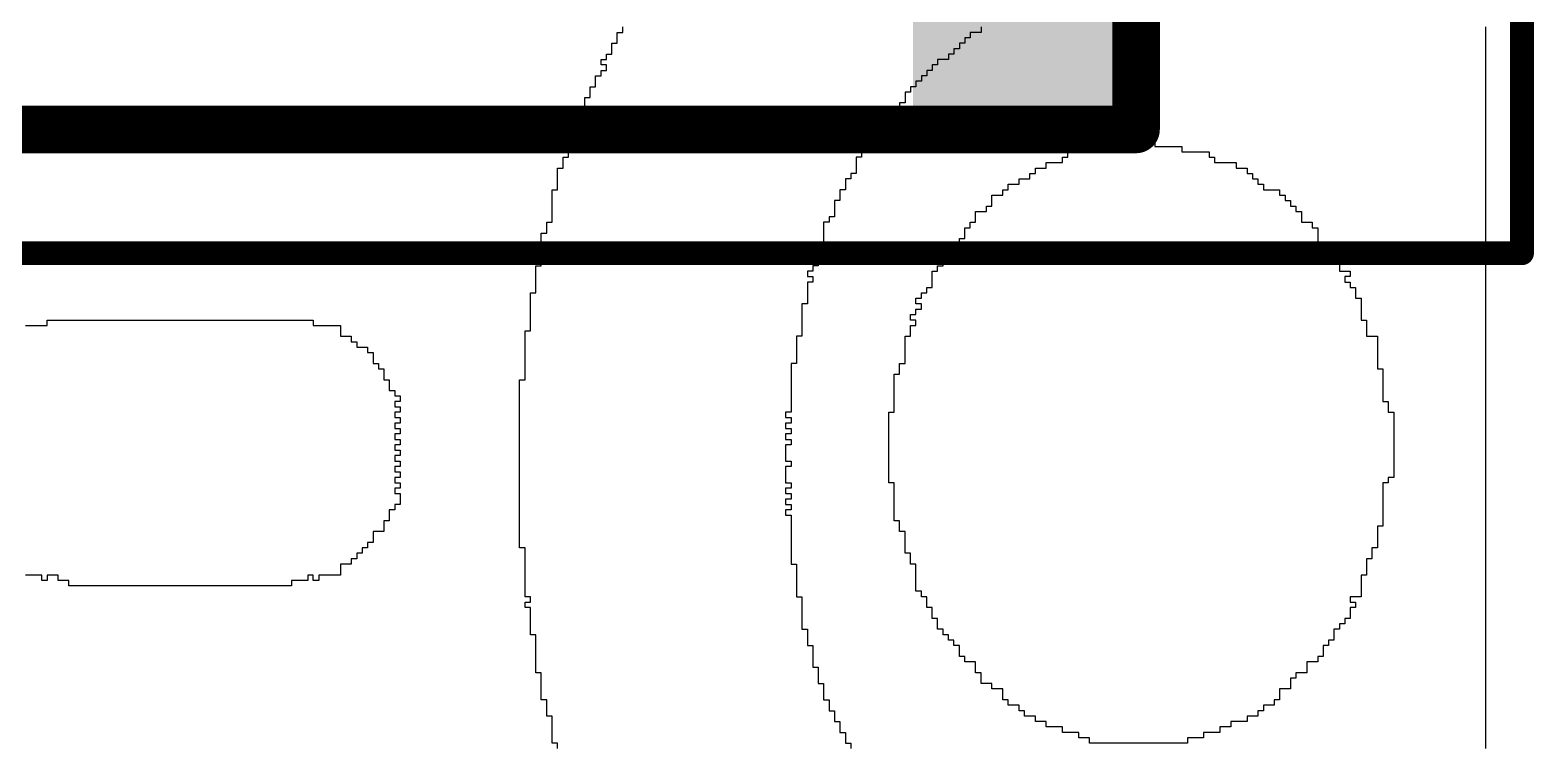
# Model space of a CAD drawing. Header units: millimetres. Extents: x 0 to 168, y 0 to 109.
# Drawn here: x 119.568 to 122.724, y 70.635 to 72.139 of the extents above; entities that cross this region are included whole.
import ezdxf

# ---------------------------------------------------------------- set-up
doc = ezdxf.new("R2010")
doc.units = ezdxf.units.MM
for name, color, linetype in [('BottomOverlay', 54, 'Continuous'), ('Mechanical13', 56, 'Continuous'), ('Mechanical15', 56, 'Continuous')]:
    doc.layers.add(name, color=color, linetype=linetype)

# ---------------------------------------------------------------- blocks, each defined once
blk = doc.blocks.new('WS2812B_M____96')
at = {"layer": 'Mechanical13'}
blk.add_hatch(color=56, dxfattribs=at).paths.add_polyline_path([(-1.74, -1.74), (-1.2719, -1.74), (-1.2719, 1.74), (-1.74, 1.74)])
at = {"layer": 'Mechanical13', "const_width": 0.1}
for points in [[(-1.74, 1.74), (-1.74, -1.74)], [(1.74, 1.74), (-1.74, 1.74)]]:
    blk.add_lwpolyline(points, dxfattribs=at)
at = {"layer": 'Mechanical13', "const_width": 0.05}
blk.add_lwpolyline([(-1.765, 1.74, 1), (-1.715, 1.74, 1)], format="xyb", close=True, dxfattribs=at)
blk.add_lwpolyline([(-1.765, 1.74, 1), (-1.715, 1.74, 1)], format="xyb", close=True, dxfattribs=at)
at = {"layer": 'Mechanical15', "const_width": 0.05}
for points in [[(-2.55, 2), (-2.55, -2)], [(2.55, 2), (-2.55, 2)]]:
    blk.add_lwpolyline(points, dxfattribs=at)
at = {"layer": 'Mechanical15', "const_width": 0.025}
blk.add_lwpolyline([(-2.5625, 2, 1), (-2.5375, 2, 1)], format="xyb", close=True, dxfattribs=at)
blk.add_lwpolyline([(-2.5625, 2, 1), (-2.5375, 2, 1)], format="xyb", close=True, dxfattribs=at)

msp = doc.modelspace()

# ---------------------------------------------------------------- linework, layer by layer
at = {"layer": 'BottomOverlay'}
for p, q in [((120.8004, 72.1223), (120.8004, 72.1337)), ((120.8004, 72.1337), (120.8118, 72.1337)), ((120.8004, 72.1109), (120.8004, 72.1223)), ((120.8118, 72.1337), (120.8118, 72.1451)), ((121.541, 72.1223), (121.5296, 72.1223)), ((121.5296, 72.1223), (121.5296, 72.1109)), ((121.5638, 72.1337), (121.541, 72.1337)), ((121.541, 72.1337), (121.541, 72.1223)), ((121.5638, 72.1451), (121.5638, 72.1337)), ((122.6234, 72.1337), (122.6234, 72.1451)), ((122.6234, 72.1223), (122.6234, 72.1337)), ((122.6234, 72.1109), (122.6234, 72.1223)), ((120.7777, 72.0767), (120.7777, 72.0881)), ((120.7777, 72.0881), (120.789, 72.0881)), ((120.789, 72.0995), (120.789, 72.1109)), ((120.789, 72.1109), (120.8004, 72.1109)), ((120.789, 72.0881), (120.789, 72.0995)), ((121.5068, 72.0881), (121.4954, 72.0881)), ((121.4954, 72.0881), (121.4954, 72.0767)), ((121.5182, 72.0995), (121.5068, 72.0995)), ((121.5068, 72.0995), (121.5068, 72.0881)), ((121.5296, 72.1109), (121.5182, 72.1109)), ((121.5182, 72.1109), (121.5182, 72.0995)), ((122.6234, 72.0995), (122.6234, 72.1109)), ((122.6234, 72.0881), (122.6234, 72.0995)), ((122.6234, 72.0767), (122.6234, 72.0881)), ((120.7663, 72.0653), (120.7663, 72.0767)), ((120.7663, 72.0767), (120.7777, 72.0767)), ((120.7777, 72.0653), (120.7663, 72.0653)), ((120.7663, 72.0425), (120.7663, 72.0539)), ((120.7663, 72.0539), (120.7777, 72.0539)), ((120.7777, 72.0539), (120.7777, 72.0653)), ((121.4613, 72.0539), (121.4499, 72.0539)), ((121.4499, 72.0539), (121.4499, 72.0425)), ((121.4726, 72.0653), (121.4613, 72.0653)), ((121.4613, 72.0653), (121.4613, 72.0539)), ((121.4954, 72.0767), (121.4726, 72.0767)), ((121.4726, 72.0767), (121.4726, 72.0653)), ((122.6234, 72.0653), (122.6234, 72.0767)), ((122.6234, 72.0539), (122.6234, 72.0653)), ((122.6234, 72.0425), (122.6234, 72.0539)), ((120.7549, 72.0311), (120.7549, 72.0425)), ((120.7549, 72.0425), (120.7663, 72.0425)), ((120.7549, 72.0197), (120.7549, 72.0311)), ((121.4385, 72.0311), (121.4271, 72.0311)), ((121.4271, 72.0311), (121.4271, 72.0197)), ((121.4499, 72.0425), (121.4385, 72.0425)), ((121.4385, 72.0425), (121.4385, 72.0311)), ((122.6234, 72.0311), (122.6234, 72.0425)), ((122.6234, 72.0197), (122.6234, 72.0311)), ((120.7321, 71.9856), (120.7321, 71.997)), ((120.7321, 71.997), (120.7435, 71.997)), ((120.7435, 72.0083), (120.7435, 72.0197)), ((120.7435, 72.0197), (120.7549, 72.0197)), ((120.7435, 71.997), (120.7435, 72.0083)), ((121.4157, 72.0083), (121.4043, 72.0083)), ((121.4043, 72.0083), (121.4043, 71.997)), ((121.4043, 71.997), (121.4043, 71.9856)), ((121.4271, 72.0197), (121.4157, 72.0197)), ((121.4157, 72.0197), (121.4157, 72.0083)), ((122.6234, 72.0083), (122.6234, 72.0197)), ((122.6234, 71.997), (122.6234, 72.0083)), ((122.6234, 71.9856), (122.6234, 71.997)), ((120.7207, 71.9514), (120.7207, 71.9628)), ((120.7207, 71.9628), (120.7321, 71.9628)), ((120.7321, 71.9742), (120.7321, 71.9856)), ((120.7321, 71.9628), (120.7321, 71.9742)), ((121.3815, 71.9628), (121.3701, 71.9628)), ((121.3701, 71.9628), (121.3701, 71.9514)), ((121.3929, 71.9742), (121.3815, 71.9742)), ((121.3815, 71.9742), (121.3815, 71.9628)), ((121.4043, 71.9856), (121.3929, 71.9856)), ((121.3929, 71.9856), (121.3929, 71.9742)), ((122.6234, 71.9742), (122.6234, 71.9856)), ((122.6234, 71.9628), (122.6234, 71.9742)), ((122.6234, 71.9514), (122.6234, 71.9628)), ((120.7093, 71.9286), (120.7093, 71.94)), ((120.7093, 71.94), (120.7207, 71.94)), ((120.7093, 71.9172), (120.7093, 71.9286)), ((120.7207, 71.94), (120.7207, 71.9514)), ((121.3587, 71.9286), (121.3473, 71.9286)), ((121.3473, 71.9286), (121.3473, 71.9172)), ((121.3701, 71.9514), (121.3587, 71.9514)), ((121.3587, 71.9514), (121.3587, 71.94)), ((121.3587, 71.94), (121.3587, 71.9286)), ((122.6234, 71.94), (122.6234, 71.9514)), ((122.6234, 71.9286), (122.6234, 71.94)), ((122.6234, 71.9172), (122.6234, 71.9286)), ((120.6979, 71.9058), (120.6979, 71.9172)), ((120.6979, 71.9172), (120.7093, 71.9172)), ((120.6979, 71.8944), (120.6979, 71.9058)), ((120.6979, 71.883), (120.6979, 71.8944)), ((121.3359, 71.8944), (121.3245, 71.8944)), ((121.3245, 71.8944), (121.3245, 71.883)), ((121.3473, 71.9172), (121.3359, 71.9172)), ((121.3359, 71.9172), (121.3359, 71.9058)), ((121.3359, 71.9058), (121.3359, 71.8944)), ((121.8144, 71.883), (121.8144, 71.8944)), ((121.8144, 71.8944), (121.86, 71.8944)), ((121.86, 71.8944), (121.86, 71.9058)), ((121.86, 71.9058), (121.9284, 71.9058)), ((121.9284, 71.9058), (121.9284, 71.8944)), ((121.9284, 71.8944), (121.9853, 71.8944)), ((121.9853, 71.8944), (121.9853, 71.883)), ((122.6234, 71.9058), (122.6234, 71.9172)), ((122.6234, 71.8944), (122.6234, 71.9058)), ((122.6234, 71.883), (122.6234, 71.8944)), ((120.6865, 71.8602), (120.6865, 71.8716)), ((120.6865, 71.8716), (120.6979, 71.8716)), ((120.6979, 71.8716), (120.6979, 71.883)), ((121.3131, 71.8716), (121.3017, 71.8716)), ((121.3017, 71.8716), (121.3017, 71.8602)), ((121.3245, 71.883), (121.3131, 71.883)), ((121.3131, 71.883), (121.3131, 71.8716)), ((121.7347, 71.8602), (121.7347, 71.8716)), ((121.7347, 71.8716), (121.7461, 71.8716)), ((121.7461, 71.8716), (121.7461, 71.883)), ((121.7461, 71.883), (121.8144, 71.883)), ((121.9853, 71.883), (122.0423, 71.883)), ((122.0423, 71.883), (122.0423, 71.8716)), ((122.0423, 71.8716), (122.0537, 71.8716)), ((122.0537, 71.8716), (122.0537, 71.8602)), ((122.6234, 71.8716), (122.6234, 71.883)), ((122.6234, 71.8602), (122.6234, 71.8716)), ((120.6751, 71.8374), (120.6751, 71.8488)), ((120.6751, 71.8488), (120.6865, 71.8488)), ((120.6751, 71.8261), (120.6751, 71.8374)), ((120.6865, 71.8488), (120.6865, 71.8602)), ((121.3017, 71.8374), (121.2904, 71.8374)), ((121.2904, 71.8374), (121.2904, 71.8261)), ((121.3017, 71.8602), (121.3017, 71.8488)), ((121.3017, 71.8488), (121.3017, 71.8374)), ((121.6663, 71.8261), (121.6663, 71.8374)), ((121.6663, 71.8374), (121.6777, 71.8374)), ((121.6777, 71.8374), (121.6777, 71.8488)), ((121.6777, 71.8488), (121.7005, 71.8488)), ((121.7005, 71.8488), (121.7005, 71.8602)), ((121.7005, 71.8602), (121.7347, 71.8602)), ((122.0537, 71.8602), (122.0993, 71.8602)), ((122.0993, 71.8602), (122.0993, 71.8488)), ((122.0993, 71.8488), (122.1221, 71.8488)), ((122.1221, 71.8488), (122.1221, 71.8374)), ((122.1221, 71.8374), (122.1335, 71.8374)), ((122.1335, 71.8374), (122.1335, 71.8261)), ((122.6234, 71.8488), (122.6234, 71.8602)), ((122.6234, 71.8374), (122.6234, 71.8488)), ((122.6234, 71.8261), (122.6234, 71.8374)), ((120.6637, 71.7919), (120.6637, 71.8033)), ((120.6637, 71.8033), (120.6751, 71.8033)), ((120.6751, 71.8147), (120.6751, 71.8261)), ((120.6751, 71.8033), (120.6751, 71.8147)), ((121.279, 71.8033), (121.2676, 71.8033)), ((121.2676, 71.8033), (121.2676, 71.7919)), ((121.2904, 71.8261), (121.279, 71.8261)), ((121.279, 71.8261), (121.279, 71.8147)), ((121.279, 71.8147), (121.279, 71.8033)), ((121.6094, 71.7919), (121.6094, 71.8033)), ((121.6094, 71.8033), (121.6208, 71.8033)), ((121.6208, 71.8033), (121.6208, 71.8147)), ((121.6208, 71.8147), (121.6435, 71.8147)), ((121.6435, 71.8147), (121.6435, 71.8261)), ((121.6435, 71.8261), (121.6663, 71.8261)), ((122.1335, 71.8261), (122.1448, 71.8261)), ((122.1448, 71.8261), (122.1448, 71.8147)), ((122.1448, 71.8147), (122.1562, 71.8147)), ((122.1562, 71.8147), (122.1562, 71.8033)), ((122.1562, 71.8033), (122.1904, 71.8033)), ((122.1904, 71.8033), (122.1904, 71.7919)), ((122.6234, 71.8147), (122.6234, 71.8261)), ((122.6234, 71.8033), (122.6234, 71.8147)), ((122.6234, 71.7919), (122.6234, 71.8033)), ((120.6637, 71.7805), (120.6637, 71.7919)), ((120.6637, 71.7691), (120.6637, 71.7805)), ((120.6637, 71.7577), (120.6637, 71.7691)), ((121.2676, 71.7805), (121.2562, 71.7805)), ((121.2562, 71.7805), (121.2562, 71.7691)), ((121.2562, 71.7691), (121.2562, 71.7577)), ((121.2676, 71.7919), (121.2676, 71.7805)), ((121.5752, 71.7577), (121.5752, 71.7691)), ((121.5752, 71.7691), (121.5866, 71.7691)), ((121.5866, 71.7805), (121.5866, 71.7919)), ((121.5866, 71.7919), (121.6094, 71.7919)), ((121.5866, 71.7691), (121.5866, 71.7805)), ((122.1904, 71.7919), (122.2018, 71.7919)), ((122.2018, 71.7919), (122.2018, 71.7805)), ((122.2018, 71.7805), (122.2132, 71.7805)), ((122.2132, 71.7805), (122.2132, 71.7691)), ((122.2132, 71.7691), (122.2246, 71.7691)), ((122.2246, 71.7691), (122.2246, 71.7577)), ((122.6234, 71.7805), (122.6234, 71.7919)), ((122.6234, 71.7691), (122.6234, 71.7805)), ((122.6234, 71.7577), (122.6234, 71.7691)), ((120.6637, 71.7463), (120.6637, 71.7577)), ((120.6637, 71.7349), (120.6637, 71.7463)), ((121.2562, 71.7463), (121.2448, 71.7463)), ((121.2448, 71.7463), (121.2448, 71.7349)), ((121.2562, 71.7577), (121.2562, 71.7463)), ((121.5524, 71.7463), (121.5524, 71.7577)), ((121.5524, 71.7577), (121.5752, 71.7577)), ((121.5524, 71.7349), (121.5524, 71.7463)), ((122.2246, 71.7577), (122.236, 71.7577)), ((122.236, 71.7577), (122.236, 71.7463)), ((122.236, 71.7463), (122.236, 71.7349)), ((122.6234, 71.7463), (122.6234, 71.7577)), ((122.6234, 71.7349), (122.6234, 71.7463)), ((120.6409, 71.7007), (120.6409, 71.7121)), ((120.6409, 71.7121), (120.6523, 71.7121)), ((120.6523, 71.7235), (120.6523, 71.7349)), ((120.6523, 71.7349), (120.6637, 71.7349)), ((120.6523, 71.7121), (120.6523, 71.7235)), ((121.2448, 71.7349), (121.2334, 71.7349)), ((121.2334, 71.7349), (121.2334, 71.7235)), ((121.2334, 71.7235), (121.2334, 71.7121)), ((121.2334, 71.7121), (121.2334, 71.7007)), ((121.5296, 71.7121), (121.5296, 71.7235)), ((121.5296, 71.7235), (121.541, 71.7235)), ((121.5296, 71.7007), (121.5296, 71.7121)), ((121.541, 71.7235), (121.541, 71.7349)), ((121.541, 71.7349), (121.5524, 71.7349)), ((122.236, 71.7349), (122.2588, 71.7349)), ((122.2588, 71.7349), (122.2588, 71.7235)), ((122.2588, 71.7235), (122.2702, 71.7235)), ((122.2702, 71.7235), (122.2702, 71.7121)), ((122.2702, 71.7121), (122.2702, 71.7007)), ((122.6234, 71.7235), (122.6234, 71.7349)), ((122.6234, 71.7121), (122.6234, 71.7235)), ((122.6234, 71.7007), (122.6234, 71.7121)), ((120.6409, 71.6893), (120.6409, 71.7007)), ((120.6409, 71.6779), (120.6409, 71.6893)), ((120.6409, 71.6665), (120.6409, 71.6779)), ((121.2334, 71.6893), (121.222, 71.6893)), ((121.222, 71.6893), (121.222, 71.6779)), ((121.222, 71.6779), (121.222, 71.6665)), ((121.2334, 71.7007), (121.2334, 71.6893)), ((121.4954, 71.6665), (121.4954, 71.6779)), ((121.4954, 71.6779), (121.5068, 71.6779)), ((121.5068, 71.6779), (121.5068, 71.6893)), ((121.5068, 71.6893), (121.5182, 71.6893)), ((121.5182, 71.6893), (121.5182, 71.7007)), ((121.5182, 71.7007), (121.5296, 71.7007)), ((122.2702, 71.7007), (122.2702, 71.6893)), ((122.2702, 71.6893), (122.2816, 71.6893)), ((122.2816, 71.6893), (122.2816, 71.6779)), ((122.2816, 71.6779), (122.3043, 71.6779)), ((122.3043, 71.6779), (122.3043, 71.6665)), ((122.6234, 71.6893), (122.6234, 71.7007)), ((122.6234, 71.6779), (122.6234, 71.6893)), ((122.6234, 71.6665), (122.6234, 71.6779)), ((120.6295, 71.6552), (120.6295, 71.6665)), ((120.6295, 71.6665), (120.6409, 71.6665)), ((120.6409, 71.6552), (120.6295, 71.6552)), ((120.6295, 71.6324), (120.6295, 71.6438)), ((120.6295, 71.6438), (120.6409, 71.6438)), ((120.6409, 71.6438), (120.6409, 71.6552)), ((121.222, 71.6438), (121.2106, 71.6438)), ((121.2106, 71.6438), (121.2106, 71.6324)), ((121.222, 71.6665), (121.222, 71.6552)), ((121.222, 71.6552), (121.222, 71.6438)), ((121.4726, 71.6324), (121.4726, 71.6438)), ((121.4726, 71.6438), (121.484, 71.6438)), ((121.484, 71.6552), (121.484, 71.6665)), ((121.484, 71.6665), (121.4954, 71.6665)), ((121.484, 71.6438), (121.484, 71.6552)), ((122.3043, 71.6665), (122.3157, 71.6665)), ((122.3157, 71.6665), (122.3157, 71.6552)), ((122.3157, 71.6552), (122.3157, 71.6438)), ((122.3157, 71.6438), (122.3157, 71.6324)), ((122.6234, 71.6552), (122.6234, 71.6665)), ((122.6234, 71.6438), (122.6234, 71.6552)), ((122.6234, 71.6324), (122.6234, 71.6438)), ((120.6295, 71.621), (120.6295, 71.6324)), ((120.6295, 71.6096), (120.6295, 71.621)), ((121.2106, 71.6324), (121.1992, 71.6324)), ((121.1992, 71.6324), (121.1992, 71.621)), ((121.1992, 71.621), (121.2106, 71.621)), ((121.2106, 71.621), (121.2106, 71.6096)), ((121.4613, 71.621), (121.4613, 71.6324)), ((121.4613, 71.6324), (121.4726, 71.6324)), ((121.4613, 71.6096), (121.4613, 71.621)), ((122.3157, 71.6324), (122.3385, 71.6324)), ((122.3385, 71.621), (122.3271, 71.621)), ((122.3271, 71.621), (122.3271, 71.6096)), ((122.3385, 71.6324), (122.3385, 71.621)), ((122.6234, 71.621), (122.6234, 71.6324)), ((122.6234, 71.6096), (122.6234, 71.621)), ((120.6182, 71.5754), (120.6182, 71.5868)), ((120.6182, 71.5868), (120.6295, 71.5868)), ((120.6295, 71.5982), (120.6295, 71.6096)), ((120.6295, 71.5868), (120.6295, 71.5982)), ((121.2106, 71.6096), (121.1992, 71.6096)), ((121.1992, 71.6096), (121.1992, 71.5982)), ((121.1992, 71.5982), (121.1992, 71.5868)), ((121.1992, 71.5868), (121.1992, 71.5754)), ((121.4385, 71.5754), (121.4385, 71.5868)), ((121.4385, 71.5868), (121.4499, 71.5868)), ((121.4499, 71.5868), (121.4499, 71.5982)), ((121.4499, 71.5982), (121.4613, 71.5982)), ((121.4613, 71.5982), (121.4613, 71.6096)), ((122.3271, 71.6096), (122.3385, 71.6096)), ((122.3385, 71.6096), (122.3385, 71.5982)), ((122.3385, 71.5982), (122.3499, 71.5982)), ((122.3499, 71.5982), (122.3499, 71.5868)), ((122.3499, 71.5868), (122.3499, 71.5754)), ((122.6234, 71.5982), (122.6234, 71.6096)), ((122.6234, 71.5868), (122.6234, 71.5982)), ((122.6234, 71.5754), (122.6234, 71.5868)), ((120.6182, 71.564), (120.6182, 71.5754)), ((120.6182, 71.5526), (120.6182, 71.564)), ((120.6182, 71.5412), (120.6182, 71.5526)), ((121.1992, 71.564), (121.1878, 71.564)), ((121.1878, 71.564), (121.1878, 71.5526)), ((121.1878, 71.5526), (121.1878, 71.5412)), ((121.1992, 71.5754), (121.1992, 71.564)), ((121.4271, 71.564), (121.4271, 71.5754)), ((121.4271, 71.5754), (121.4385, 71.5754)), ((121.4385, 71.564), (121.4271, 71.564)), ((121.4271, 71.5412), (121.4271, 71.5526)), ((121.4271, 71.5526), (121.4385, 71.5526)), ((121.4385, 71.5526), (121.4385, 71.564)), ((122.3499, 71.5754), (122.3613, 71.5754)), ((122.3613, 71.5754), (122.3613, 71.564)), ((122.3613, 71.564), (122.3613, 71.5526)), ((122.3613, 71.5526), (122.3613, 71.5412)), ((122.6234, 71.564), (122.6234, 71.5754)), ((122.6234, 71.5526), (122.6234, 71.564)), ((122.6234, 71.5412), (122.6234, 71.5526)), ((119.5586, 71.5184), (119.6042, 71.5184)), ((119.6042, 71.5184), (119.6042, 71.5298)), ((119.6042, 71.5298), (120.1624, 71.5298)), ((120.1624, 71.5298), (120.1624, 71.5184)), ((120.1624, 71.5184), (120.2194, 71.5184)), ((120.2194, 71.5184), (120.2194, 71.507)), ((120.6182, 71.5298), (120.6182, 71.5412)), ((120.6182, 71.5184), (120.6182, 71.5298)), ((120.6182, 71.507), (120.6182, 71.5184)), ((121.1878, 71.5412), (121.1878, 71.5298)), ((121.1878, 71.5298), (121.1878, 71.5184)), ((121.1878, 71.5184), (121.1878, 71.507)), ((121.4157, 71.5298), (121.4157, 71.5412)), ((121.4157, 71.5412), (121.4271, 71.5412)), ((121.4271, 71.5298), (121.4157, 71.5298)), ((121.4157, 71.507), (121.4157, 71.5184)), ((121.4157, 71.5184), (121.4271, 71.5184)), ((121.4271, 71.5184), (121.4271, 71.5298)), ((122.3613, 71.5412), (122.3613, 71.5298)), ((122.3613, 71.5298), (122.3727, 71.5298)), ((122.3727, 71.5298), (122.3727, 71.5184)), ((122.3727, 71.5184), (122.3727, 71.507)), ((122.6234, 71.5298), (122.6234, 71.5412)), ((122.6234, 71.5184), (122.6234, 71.5298)), ((122.6234, 71.507), (122.6234, 71.5184)), ((120.2194, 71.507), (120.2194, 71.4956)), ((120.2194, 71.4956), (120.2422, 71.4956)), ((120.2422, 71.4956), (120.2422, 71.4843)), ((120.2422, 71.4843), (120.2536, 71.4843)), ((120.2536, 71.4843), (120.2536, 71.4729)), ((120.6068, 71.4956), (120.6068, 71.507)), ((120.6068, 71.507), (120.6182, 71.507)), ((120.6068, 71.4843), (120.6068, 71.4956)), ((120.6068, 71.4729), (120.6068, 71.4843)), ((121.1878, 71.4956), (121.1764, 71.4956)), ((121.1764, 71.4956), (121.1764, 71.4843)), ((121.1764, 71.4843), (121.1764, 71.4729)), ((121.1878, 71.507), (121.1878, 71.4956)), ((121.4043, 71.4843), (121.4043, 71.4956)), ((121.4043, 71.4956), (121.4157, 71.4956)), ((121.4043, 71.4729), (121.4043, 71.4843)), ((121.4157, 71.4956), (121.4157, 71.507)), ((122.3727, 71.507), (122.3727, 71.4956)), ((122.3727, 71.4956), (122.3955, 71.4956)), ((122.3955, 71.4956), (122.3955, 71.4843)), ((122.3955, 71.4843), (122.3955, 71.4729)), ((122.6234, 71.4956), (122.6234, 71.507)), ((122.6234, 71.4843), (122.6234, 71.4956)), ((122.6234, 71.4729), (122.6234, 71.4843)), ((120.2536, 71.4729), (120.2764, 71.4729)), ((120.2764, 71.4729), (120.2764, 71.4615)), ((120.2764, 71.4615), (120.2877, 71.4615)), ((120.2877, 71.4615), (120.2877, 71.4501)), ((120.6068, 71.4615), (120.6068, 71.4729)), ((120.6068, 71.4501), (120.6068, 71.4615)), ((121.1764, 71.4729), (121.1764, 71.4615)), ((121.1764, 71.4615), (121.1764, 71.4501)), ((121.4043, 71.4615), (121.4043, 71.4729)), ((121.4043, 71.4501), (121.4043, 71.4615)), ((122.3955, 71.4729), (122.3955, 71.4615)), ((122.3955, 71.4615), (122.3955, 71.4501)), ((122.6234, 71.4615), (122.6234, 71.4729)), ((122.6234, 71.4501), (122.6234, 71.4615)), ((120.2877, 71.4501), (120.2877, 71.4387)), ((120.2877, 71.4387), (120.2991, 71.4387)), ((120.2991, 71.4387), (120.2991, 71.4273)), ((120.2991, 71.4273), (120.3105, 71.4273)), ((120.3105, 71.4273), (120.3105, 71.4159)), ((120.6068, 71.4387), (120.6068, 71.4501)), ((120.6068, 71.4273), (120.6068, 71.4387)), ((120.6068, 71.4159), (120.6068, 71.4273)), ((121.1764, 71.4387), (121.165, 71.4387)), ((121.165, 71.4387), (121.165, 71.4273)), ((121.165, 71.4273), (121.165, 71.4159)), ((121.1764, 71.4501), (121.1764, 71.4387)), ((121.3929, 71.4273), (121.3929, 71.4387)), ((121.3929, 71.4387), (121.4043, 71.4387)), ((121.3929, 71.4159), (121.3929, 71.4273)), ((121.4043, 71.4387), (121.4043, 71.4501)), ((122.3955, 71.4501), (122.3955, 71.4387)), ((122.3955, 71.4387), (122.3955, 71.4273)), ((122.3955, 71.4273), (122.4069, 71.4273)), ((122.4069, 71.4273), (122.4069, 71.4159)), ((122.6234, 71.4387), (122.6234, 71.4501)), ((122.6234, 71.4273), (122.6234, 71.4387)), ((122.6234, 71.4159), (122.6234, 71.4273)), ((120.3105, 71.4159), (120.3105, 71.4045)), ((120.3105, 71.4045), (120.3219, 71.4045)), ((120.3219, 71.4045), (120.3219, 71.3931)), ((120.3219, 71.3931), (120.3219, 71.3817)), ((120.5954, 71.3931), (120.5954, 71.4045)), ((120.5954, 71.4045), (120.6068, 71.4045)), ((120.5954, 71.3817), (120.5954, 71.3931)), ((120.6068, 71.4045), (120.6068, 71.4159)), ((121.165, 71.4159), (121.165, 71.4045)), ((121.165, 71.4045), (121.165, 71.3931)), ((121.165, 71.3931), (121.165, 71.3817)), ((121.3815, 71.4045), (121.3815, 71.4159)), ((121.3815, 71.4159), (121.3929, 71.4159)), ((121.3815, 71.3931), (121.3815, 71.4045)), ((121.3815, 71.3817), (121.3815, 71.3931)), ((122.4069, 71.4159), (122.4069, 71.4045)), ((122.4069, 71.4045), (122.4069, 71.3931)), ((122.4069, 71.3931), (122.4069, 71.3817)), ((122.6234, 71.4045), (122.6234, 71.4159)), ((122.6234, 71.3931), (122.6234, 71.4045)), ((122.6234, 71.3817), (122.6234, 71.3931)), ((120.3219, 71.3817), (120.3333, 71.3817)), ((120.3333, 71.3817), (120.3333, 71.3703)), ((120.3333, 71.3703), (120.3447, 71.3703)), ((120.3447, 71.3589), (120.3333, 71.3589)), ((120.3333, 71.3589), (120.3333, 71.3475)), ((120.3447, 71.3703), (120.3447, 71.3589)), ((120.5954, 71.3703), (120.5954, 71.3817)), ((120.5954, 71.3589), (120.5954, 71.3703)), ((120.5954, 71.3475), (120.5954, 71.3589)), ((121.165, 71.3817), (121.165, 71.3703)), ((121.165, 71.3703), (121.165, 71.3589)), ((121.165, 71.3589), (121.165, 71.3475)), ((121.3815, 71.3703), (121.3815, 71.3817)), ((121.3815, 71.3589), (121.3815, 71.3703)), ((121.3815, 71.3475), (121.3815, 71.3589)), ((122.4069, 71.3817), (122.4069, 71.3703)), ((122.4069, 71.3703), (122.4069, 71.3589)), ((122.4069, 71.3589), (122.4183, 71.3589)), ((122.4183, 71.3589), (122.4183, 71.3475)), ((122.6234, 71.3703), (122.6234, 71.3817)), ((122.6234, 71.3589), (122.6234, 71.3703)), ((122.6234, 71.3475), (122.6234, 71.3589)), ((120.3333, 71.3475), (120.3447, 71.3475)), ((120.3447, 71.3361), (120.3333, 71.3361)), ((120.3333, 71.3361), (120.3333, 71.3248)), ((120.3447, 71.3475), (120.3447, 71.3361)), ((120.5954, 71.3361), (120.5954, 71.3475)), ((120.5954, 71.3248), (120.5954, 71.3361)), ((121.165, 71.3361), (121.1536, 71.3361)), ((121.1536, 71.3361), (121.1536, 71.3248)), ((121.165, 71.3475), (121.165, 71.3361)), ((121.3701, 71.3248), (121.3701, 71.3361)), ((121.3701, 71.3361), (121.3815, 71.3361)), ((121.3815, 71.3361), (121.3815, 71.3475)), ((122.4183, 71.3475), (122.4183, 71.3361)), ((122.4183, 71.3361), (122.4297, 71.3361)), ((122.4297, 71.3361), (122.4297, 71.3248)), ((122.6234, 71.3361), (122.6234, 71.3475)), ((122.6234, 71.3248), (122.6234, 71.3361)), ((120.3333, 71.3248), (120.3447, 71.3248)), ((120.3447, 71.3134), (120.3333, 71.3134)), ((120.3333, 71.3134), (120.3333, 71.302)), ((120.3333, 71.302), (120.3447, 71.302)), ((120.3447, 71.3248), (120.3447, 71.3134)), ((120.3447, 71.302), (120.3447, 71.2906)), ((120.5954, 71.3134), (120.5954, 71.3248)), ((120.5954, 71.302), (120.5954, 71.3134)), ((120.5954, 71.2906), (120.5954, 71.302)), ((121.1536, 71.3248), (121.165, 71.3248)), ((121.165, 71.3134), (121.1536, 71.3134)), ((121.1536, 71.3134), (121.1536, 71.302)), ((121.1536, 71.302), (121.165, 71.302)), ((121.165, 71.3248), (121.165, 71.3134)), ((121.165, 71.302), (121.165, 71.2906)), ((121.3701, 71.3134), (121.3701, 71.3248)), ((121.3701, 71.302), (121.3701, 71.3134)), ((121.3701, 71.2906), (121.3701, 71.302)), ((122.4297, 71.3248), (122.4297, 71.3134)), ((122.4297, 71.3134), (122.4297, 71.302)), ((122.4297, 71.302), (122.4297, 71.2906)), ((122.6234, 71.3134), (122.6234, 71.3248)), ((122.6234, 71.302), (122.6234, 71.3134)), ((122.6234, 71.2906), (122.6234, 71.302)), ((120.3447, 71.2906), (120.3333, 71.2906)), ((120.3333, 71.2906), (120.3333, 71.2792)), ((120.3333, 71.2792), (120.3447, 71.2792)), ((120.3447, 71.2678), (120.3333, 71.2678)), ((120.3333, 71.2678), (120.3333, 71.2564)), ((120.3447, 71.2792), (120.3447, 71.2678)), ((120.5954, 71.2792), (120.5954, 71.2906)), ((120.5954, 71.2678), (120.5954, 71.2792)), ((120.5954, 71.2564), (120.5954, 71.2678)), ((121.165, 71.2906), (121.1536, 71.2906)), ((121.1536, 71.2906), (121.1536, 71.2792)), ((121.1536, 71.2792), (121.165, 71.2792)), ((121.165, 71.2678), (121.1536, 71.2678)), ((121.1536, 71.2678), (121.1536, 71.2564)), ((121.165, 71.2792), (121.165, 71.2678)), ((121.3701, 71.2792), (121.3701, 71.2906)), ((121.3701, 71.2678), (121.3701, 71.2792)), ((121.3701, 71.2564), (121.3701, 71.2678)), ((122.4297, 71.2906), (122.4297, 71.2792)), ((122.4297, 71.2792), (122.4297, 71.2678)), ((122.4297, 71.2678), (122.4297, 71.2564)), ((122.6234, 71.2792), (122.6234, 71.2906)), ((122.6234, 71.2678), (122.6234, 71.2792)), ((122.6234, 71.2564), (122.6234, 71.2678)), ((120.3333, 71.2564), (120.3447, 71.2564)), ((120.3447, 71.245), (120.3333, 71.245)), ((120.3333, 71.245), (120.3333, 71.2336)), ((120.3333, 71.2336), (120.3447, 71.2336)), ((120.3447, 71.2564), (120.3447, 71.245)), ((120.3447, 71.2336), (120.3447, 71.2222)), ((120.5954, 71.245), (120.5954, 71.2564)), ((120.5954, 71.2336), (120.5954, 71.245)), ((120.5954, 71.2222), (120.5954, 71.2336)), ((121.1536, 71.2564), (121.1536, 71.245)), ((121.1536, 71.245), (121.1536, 71.2336)), ((121.1536, 71.2336), (121.165, 71.2336)), ((121.165, 71.2336), (121.165, 71.2222)), ((121.3701, 71.245), (121.3701, 71.2564)), ((121.3701, 71.2336), (121.3701, 71.245)), ((121.3701, 71.2222), (121.3701, 71.2336)), ((122.4297, 71.2564), (122.4297, 71.245)), ((122.4297, 71.245), (122.4297, 71.2336)), ((122.4297, 71.2336), (122.4297, 71.2222)), ((122.6234, 71.245), (122.6234, 71.2564)), ((122.6234, 71.2336), (122.6234, 71.245)), ((122.6234, 71.2222), (122.6234, 71.2336)), ((120.3447, 71.2222), (120.3333, 71.2222)), ((120.3333, 71.2222), (120.3333, 71.2108)), ((120.3333, 71.2108), (120.3447, 71.2108)), ((120.3447, 71.2108), (120.3447, 71.1994)), ((120.5954, 71.2108), (120.5954, 71.2222)), ((120.5954, 71.1994), (120.5954, 71.2108)), ((121.165, 71.2222), (121.1536, 71.2222)), ((121.1536, 71.2222), (121.1536, 71.2108)), ((121.1536, 71.2108), (121.1536, 71.1994)), ((121.3701, 71.2108), (121.3701, 71.2222)), ((121.3701, 71.1994), (121.3701, 71.2108)), ((122.4297, 71.2222), (122.4297, 71.2108)), ((122.4297, 71.2108), (122.4297, 71.1994)), ((122.6234, 71.2108), (122.6234, 71.2222)), ((122.6234, 71.1994), (122.6234, 71.2108)), ((120.3447, 71.1994), (120.3333, 71.1994)), ((120.3333, 71.1994), (120.3333, 71.188)), ((120.3333, 71.188), (120.3447, 71.188)), ((120.3447, 71.1766), (120.3333, 71.1766)), ((120.3333, 71.1766), (120.3333, 71.1652)), ((120.3447, 71.188), (120.3447, 71.1766)), ((120.5954, 71.188), (120.5954, 71.1994)), ((120.5954, 71.1766), (120.5954, 71.188)), ((120.5954, 71.1652), (120.5954, 71.1766)), ((121.1536, 71.1994), (121.1536, 71.188)), ((121.1536, 71.188), (121.165, 71.188)), ((121.165, 71.1766), (121.1536, 71.1766)), ((121.1536, 71.1766), (121.1536, 71.1652)), ((121.165, 71.188), (121.165, 71.1766)), ((121.3701, 71.188), (121.3701, 71.1994)), ((121.3815, 71.188), (121.3701, 71.188)), ((121.3815, 71.1766), (121.3815, 71.188)), ((121.3815, 71.1652), (121.3815, 71.1766)), ((122.4183, 71.188), (122.4069, 71.188)), ((122.4069, 71.188), (122.4069, 71.1766)), ((122.4069, 71.1766), (122.4069, 71.1652)), ((122.4297, 71.1994), (122.4183, 71.1994)), ((122.4183, 71.1994), (122.4183, 71.188)), ((122.6234, 71.188), (122.6234, 71.1994)), ((122.6234, 71.1766), (122.6234, 71.188)), ((122.6234, 71.1652), (122.6234, 71.1766)), ((120.3333, 71.1652), (120.3447, 71.1652)), ((120.3447, 71.1425), (120.3333, 71.1425)), ((120.3333, 71.1425), (120.3333, 71.1311)), ((120.3447, 71.1652), (120.3447, 71.1539)), ((120.3447, 71.1539), (120.3447, 71.1425)), ((120.5954, 71.1539), (120.5954, 71.1652)), ((120.5954, 71.1425), (120.5954, 71.1539)), ((120.5954, 71.1311), (120.5954, 71.1425)), ((121.1536, 71.1652), (121.165, 71.1652)), ((121.165, 71.1539), (121.1536, 71.1539)), ((121.1536, 71.1539), (121.1536, 71.1425)), ((121.1536, 71.1425), (121.165, 71.1425)), ((121.165, 71.1652), (121.165, 71.1539)), ((121.165, 71.1425), (121.165, 71.1311)), ((121.3815, 71.1539), (121.3815, 71.1652)), ((121.3815, 71.1425), (121.3815, 71.1539)), ((121.3815, 71.1311), (121.3815, 71.1425)), ((122.4069, 71.1652), (122.4069, 71.1539)), ((122.4069, 71.1539), (122.4069, 71.1425)), ((122.4069, 71.1425), (122.4069, 71.1311)), ((122.6234, 71.1539), (122.6234, 71.1652)), ((122.6234, 71.1425), (122.6234, 71.1539)), ((122.6234, 71.1311), (122.6234, 71.1425)), ((120.3219, 71.1083), (120.3105, 71.1083)), ((120.3105, 71.1083), (120.3105, 71.0969)), ((120.3333, 71.1311), (120.3219, 71.1311)), ((120.3219, 71.1311), (120.3219, 71.1197)), ((120.3219, 71.1197), (120.3219, 71.1083)), ((120.5954, 71.1197), (120.5954, 71.1311)), ((120.5954, 71.1083), (120.5954, 71.1197)), ((120.5954, 71.0969), (120.5954, 71.1083)), ((121.165, 71.1311), (121.1536, 71.1311)), ((121.1536, 71.1311), (121.1536, 71.1197)), ((121.1536, 71.1197), (121.165, 71.1197)), ((121.165, 71.1197), (121.165, 71.1083)), ((121.165, 71.1083), (121.165, 71.0969)), ((121.3815, 71.1197), (121.3815, 71.1311)), ((121.3815, 71.1083), (121.3815, 71.1197)), ((121.3929, 71.1083), (121.3815, 71.1083)), ((121.3929, 71.0969), (121.3929, 71.1083)), ((122.4069, 71.1311), (122.4069, 71.1197)), ((122.4069, 71.1197), (122.4069, 71.1083)), ((122.4069, 71.1083), (122.4069, 71.0969)), ((122.6234, 71.1197), (122.6234, 71.1311)), ((122.6234, 71.1083), (122.6234, 71.1197)), ((122.6234, 71.0969), (122.6234, 71.1083)), ((120.3105, 71.0855), (120.2877, 71.0855)), ((120.2877, 71.0855), (120.2877, 71.0741)), ((120.2877, 71.0741), (120.2877, 71.0627)), ((120.3105, 71.0969), (120.3105, 71.0855)), ((120.5954, 71.0855), (120.5954, 71.0969)), ((120.5954, 71.0741), (120.5954, 71.0855)), ((120.5954, 71.0627), (120.5954, 71.0741)), ((121.165, 71.0969), (121.165, 71.0855)), ((121.165, 71.0855), (121.165, 71.0741)), ((121.165, 71.0741), (121.165, 71.0627)), ((121.3929, 71.0855), (121.3929, 71.0969)), ((121.4043, 71.0855), (121.3929, 71.0855)), ((121.4043, 71.0741), (121.4043, 71.0855)), ((121.4043, 71.0627), (121.4043, 71.0741)), ((122.4069, 71.0969), (122.3955, 71.0969)), ((122.3955, 71.0969), (122.3955, 71.0855)), ((122.3955, 71.0855), (122.3955, 71.0741)), ((122.3955, 71.0741), (122.3955, 71.0627)), ((122.6234, 71.0855), (122.6234, 71.0969)), ((122.6234, 71.0741), (122.6234, 71.0855)), ((122.6234, 71.0627), (122.6234, 71.0741)), ((120.2764, 71.0513), (120.265, 71.0513)), ((120.265, 71.0513), (120.265, 71.0399)), ((120.2877, 71.0627), (120.2764, 71.0627)), ((120.2764, 71.0627), (120.2764, 71.0513)), ((120.5954, 71.0513), (120.5954, 71.0627)), ((120.6068, 71.0513), (120.5954, 71.0513)), ((120.6068, 71.0399), (120.6068, 71.0513)), ((121.165, 71.0627), (121.165, 71.0513)), ((121.165, 71.0513), (121.165, 71.0399)), ((121.4043, 71.0513), (121.4043, 71.0627)), ((121.4043, 71.0399), (121.4043, 71.0513)), ((122.3955, 71.0513), (122.3841, 71.0513)), ((122.3841, 71.0513), (122.3841, 71.0399)), ((122.3955, 71.0627), (122.3955, 71.0513)), ((122.6234, 71.0513), (122.6234, 71.0627)), ((122.6234, 71.0399), (122.6234, 71.0513)), ((120.2422, 71.0171), (120.2194, 71.0171)), ((120.2194, 71.0171), (120.2194, 71.0057)), ((120.2536, 71.0285), (120.2422, 71.0285)), ((120.2422, 71.0285), (120.2422, 71.0171)), ((120.265, 71.0399), (120.2536, 71.0399)), ((120.2536, 71.0399), (120.2536, 71.0285)), ((120.6068, 71.0285), (120.6068, 71.0399)), ((120.6068, 71.0171), (120.6068, 71.0285)), ((120.6068, 71.0057), (120.6068, 71.0171)), ((121.165, 71.0399), (121.165, 71.0285)), ((121.165, 71.0285), (121.165, 71.0171)), ((121.165, 71.0171), (121.1764, 71.0171)), ((121.1764, 71.0171), (121.1764, 71.0057)), ((121.4157, 71.0399), (121.4043, 71.0399)), ((121.4157, 71.0285), (121.4157, 71.0399)), ((121.4157, 71.0171), (121.4157, 71.0285)), ((121.4271, 71.0171), (121.4157, 71.0171)), ((121.4271, 71.0057), (121.4271, 71.0171)), ((122.3841, 71.0285), (122.3727, 71.0285)), ((122.3727, 71.0285), (122.3727, 71.0171)), ((122.3727, 71.0171), (122.3727, 71.0057)), ((122.3841, 71.0399), (122.3841, 71.0285)), ((122.6234, 71.0285), (122.6234, 71.0399)), ((122.6234, 71.0171), (122.6234, 71.0285)), ((122.6234, 71.0057), (122.6234, 71.0171)), ((119.5928, 70.9943), (119.5586, 70.9943)), ((119.5928, 70.983), (119.5928, 70.9943)), ((119.6042, 70.983), (119.5928, 70.983)), ((119.6269, 70.9943), (119.6042, 70.9943)), ((119.6042, 70.9943), (119.6042, 70.983)), ((119.6269, 70.983), (119.6269, 70.9943)), ((119.6497, 70.983), (119.6269, 70.983)), ((119.6497, 70.9716), (119.6497, 70.983)), ((120.151, 70.983), (120.1168, 70.983)), ((120.1168, 70.983), (120.1168, 70.9716)), ((120.1624, 70.9943), (120.151, 70.9943)), ((120.151, 70.9943), (120.151, 70.983)), ((120.1624, 70.983), (120.1624, 70.9943)), ((120.1738, 70.983), (120.1624, 70.983)), ((120.2194, 70.9943), (120.1738, 70.9943)), ((120.1738, 70.9943), (120.1738, 70.983)), ((120.2194, 71.0057), (120.2194, 70.9943)), ((120.6068, 70.9943), (120.6068, 71.0057)), ((120.6068, 70.983), (120.6068, 70.9943)), ((120.6068, 70.9716), (120.6068, 70.983)), ((121.1764, 71.0057), (121.1764, 70.9943)), ((121.1764, 70.9943), (121.1764, 70.983)), ((121.1764, 70.983), (121.1764, 70.9716)), ((121.4271, 70.9943), (121.4271, 71.0057)), ((121.4271, 70.983), (121.4271, 70.9943)), ((121.4271, 70.9716), (121.4271, 70.983)), ((122.3727, 70.9943), (122.3613, 70.9943)), ((122.3613, 70.9943), (122.3613, 70.983)), ((122.3613, 70.983), (122.3613, 70.9716)), ((122.3727, 71.0057), (122.3727, 70.9943)), ((122.6234, 70.9943), (122.6234, 71.0057)), ((122.6234, 70.983), (122.6234, 70.9943)), ((122.6234, 70.9716), (122.6234, 70.983)), ((120.1168, 70.9716), (119.6497, 70.9716)), ((120.6068, 70.9602), (120.6068, 70.9716)), ((120.6068, 70.9488), (120.6068, 70.9602)), ((120.6182, 70.9488), (120.6068, 70.9488)), ((120.6182, 70.9374), (120.6182, 70.9488)), ((121.1764, 70.9716), (121.1764, 70.9602)), ((121.1764, 70.9602), (121.1764, 70.9488)), ((121.1764, 70.9488), (121.1878, 70.9488)), ((121.1878, 70.9488), (121.1878, 70.9374)), ((121.4271, 70.9602), (121.4271, 70.9716)), ((121.4385, 70.9602), (121.4271, 70.9602)), ((121.4385, 70.9488), (121.4385, 70.9602)), ((121.4499, 70.9488), (121.4385, 70.9488)), ((121.4499, 70.9374), (121.4499, 70.9488)), ((122.3613, 70.9488), (122.3385, 70.9488)), ((122.3385, 70.9488), (122.3385, 70.9374)), ((122.3613, 70.9716), (122.3613, 70.9602)), ((122.3613, 70.9602), (122.3613, 70.9488)), ((122.6234, 70.9602), (122.6234, 70.9716)), ((122.6234, 70.9488), (122.6234, 70.9602)), ((122.6234, 70.9374), (122.6234, 70.9488)), ((120.6068, 70.926), (120.6068, 70.9374)), ((120.6068, 70.9374), (120.6182, 70.9374)), ((120.6182, 70.926), (120.6068, 70.926)), ((120.6182, 70.9146), (120.6182, 70.926)), ((121.1878, 70.9374), (121.1878, 70.926)), ((121.1878, 70.926), (121.1878, 70.9146)), ((121.4499, 70.926), (121.4499, 70.9374)), ((121.4613, 70.926), (121.4499, 70.926)), ((121.4613, 70.9146), (121.4613, 70.926)), ((122.3385, 70.9374), (122.3499, 70.9374)), ((122.3499, 70.926), (122.3385, 70.926)), ((122.3385, 70.926), (122.3385, 70.9146)), ((122.3499, 70.9374), (122.3499, 70.926)), ((122.6234, 70.926), (122.6234, 70.9374)), ((122.6234, 70.9146), (122.6234, 70.926)), ((120.6182, 70.9032), (120.6182, 70.9146)), ((120.6182, 70.8918), (120.6182, 70.9032)), ((120.6182, 70.8804), (120.6182, 70.8918)), ((121.1878, 70.9146), (121.1878, 70.9032)), ((121.1878, 70.9032), (121.1878, 70.8918)), ((121.1878, 70.8918), (121.1878, 70.8804)), ((121.4613, 70.9032), (121.4613, 70.9146)), ((121.4726, 70.9032), (121.4613, 70.9032)), ((121.4726, 70.8918), (121.4726, 70.9032)), ((121.4726, 70.8804), (121.4726, 70.8918)), ((122.3271, 70.8918), (122.3157, 70.8918)), ((122.3157, 70.8918), (122.3157, 70.8804)), ((122.3385, 70.9032), (122.3271, 70.9032)), ((122.3271, 70.9032), (122.3271, 70.8918)), ((122.3385, 70.9146), (122.3385, 70.9032)), ((122.6234, 70.9032), (122.6234, 70.9146)), ((122.6234, 70.8918), (122.6234, 70.9032)), ((122.6234, 70.8804), (122.6234, 70.8918)), ((120.6182, 70.869), (120.6182, 70.8804)), ((120.6295, 70.869), (120.6182, 70.869)), ((120.6295, 70.8576), (120.6295, 70.869)), ((120.6295, 70.8462), (120.6295, 70.8576)), ((121.1878, 70.8804), (121.1992, 70.8804)), ((121.1992, 70.8804), (121.1992, 70.869)), ((121.1992, 70.869), (121.1992, 70.8576)), ((121.1992, 70.8576), (121.1992, 70.8462)), ((121.484, 70.8804), (121.4726, 70.8804)), ((121.484, 70.869), (121.484, 70.8804)), ((121.4954, 70.869), (121.484, 70.869)), ((121.4954, 70.8576), (121.4954, 70.869)), ((121.5068, 70.8576), (121.4954, 70.8576)), ((121.5068, 70.8462), (121.5068, 70.8576)), ((122.3043, 70.8576), (122.293, 70.8576)), ((122.293, 70.8576), (122.293, 70.8462)), ((122.3157, 70.8804), (122.3043, 70.8804)), ((122.3043, 70.8804), (122.3043, 70.869)), ((122.3043, 70.869), (122.3043, 70.8576)), ((122.6234, 70.869), (122.6234, 70.8804)), ((122.6234, 70.8576), (122.6234, 70.869)), ((122.6234, 70.8462), (122.6234, 70.8576)), ((120.6295, 70.8348), (120.6295, 70.8462)), ((120.6295, 70.8234), (120.6295, 70.8348)), ((120.6295, 70.8121), (120.6295, 70.8234)), ((121.1992, 70.8462), (121.2106, 70.8462)), ((121.2106, 70.8462), (121.2106, 70.8348)), ((121.2106, 70.8348), (121.2106, 70.8234)), ((121.2106, 70.8234), (121.2106, 70.8121)), ((121.5182, 70.8462), (121.5068, 70.8462)), ((121.5182, 70.8348), (121.5182, 70.8462)), ((121.5182, 70.8234), (121.5182, 70.8348)), ((121.5296, 70.8234), (121.5182, 70.8234)), ((121.5296, 70.8121), (121.5296, 70.8234)), ((122.2816, 70.8234), (122.2702, 70.8234)), ((122.2702, 70.8234), (122.2702, 70.8121)), ((122.293, 70.8462), (122.2816, 70.8462)), ((122.2816, 70.8462), (122.2816, 70.8348)), ((122.2816, 70.8348), (122.2816, 70.8234)), ((122.6234, 70.8348), (122.6234, 70.8462)), ((122.6234, 70.8234), (122.6234, 70.8348)), ((122.6234, 70.8121), (122.6234, 70.8234)), ((120.6295, 70.8007), (120.6295, 70.8121)), ((120.6295, 70.7893), (120.6295, 70.8007)), ((120.6409, 70.7893), (120.6295, 70.7893)), ((120.6409, 70.7779), (120.6409, 70.7893)), ((121.2106, 70.8121), (121.2106, 70.8007)), ((121.2106, 70.8007), (121.222, 70.8007)), ((121.222, 70.8007), (121.222, 70.7893)), ((121.222, 70.7893), (121.222, 70.7779)), ((121.5524, 70.8121), (121.5296, 70.8121)), ((121.5524, 70.8007), (121.5524, 70.8121)), ((121.5524, 70.7893), (121.5524, 70.8007)), ((121.5638, 70.7893), (121.5524, 70.7893)), ((121.5638, 70.7779), (121.5638, 70.7893)), ((122.2474, 70.7893), (122.2246, 70.7893)), ((122.2246, 70.7893), (122.2246, 70.7779)), ((122.2702, 70.8121), (122.2474, 70.8121)), ((122.2474, 70.8121), (122.2474, 70.8007)), ((122.2474, 70.8007), (122.2474, 70.7893)), ((122.6234, 70.8007), (122.6234, 70.8121)), ((122.6234, 70.7893), (122.6234, 70.8007)), ((122.6234, 70.7779), (122.6234, 70.7893)), ((120.6409, 70.7665), (120.6409, 70.7779)), ((120.6409, 70.7551), (120.6409, 70.7665)), ((121.222, 70.7779), (121.222, 70.7665)), ((121.222, 70.7665), (121.2334, 70.7665)), ((121.2334, 70.7665), (121.2334, 70.7551)), ((121.5638, 70.7665), (121.5638, 70.7779)), ((121.5866, 70.7665), (121.5638, 70.7665)), ((121.5866, 70.7551), (121.5866, 70.7665)), ((122.2246, 70.7779), (122.2132, 70.7779)), ((122.2132, 70.7779), (122.2132, 70.7665)), ((122.2132, 70.7665), (122.2132, 70.7551)), ((122.6234, 70.7665), (122.6234, 70.7779)), ((122.6234, 70.7551), (122.6234, 70.7665)), ((120.6409, 70.7437), (120.6409, 70.7551)), ((120.6409, 70.7323), (120.6409, 70.7437)), ((120.6523, 70.7323), (120.6409, 70.7323)), ((120.6523, 70.7209), (120.6523, 70.7323)), ((121.2334, 70.7551), (121.2334, 70.7437)), ((121.2334, 70.7437), (121.2334, 70.7323)), ((121.2334, 70.7323), (121.2448, 70.7323)), ((121.2448, 70.7323), (121.2448, 70.7209)), ((121.6094, 70.7551), (121.5866, 70.7551)), ((121.6094, 70.7437), (121.6094, 70.7551)), ((121.6094, 70.7323), (121.6094, 70.7437)), ((121.6208, 70.7323), (121.6094, 70.7323)), ((121.6208, 70.7209), (121.6208, 70.7323)), ((122.1904, 70.7323), (122.179, 70.7323)), ((122.179, 70.7323), (122.179, 70.7209)), ((122.2132, 70.7551), (122.1904, 70.7551)), ((122.1904, 70.7551), (122.1904, 70.7437)), ((122.1904, 70.7437), (122.1904, 70.7323)), ((122.6234, 70.7437), (122.6234, 70.7551)), ((122.6234, 70.7323), (122.6234, 70.7437)), ((122.6234, 70.7209), (122.6234, 70.7323)), ((120.6523, 70.7095), (120.6523, 70.7209)), ((120.6523, 70.6981), (120.6523, 70.7095)), ((120.6637, 70.6981), (120.6523, 70.6981)), ((120.6637, 70.6867), (120.6637, 70.6981)), ((121.2448, 70.7209), (121.2448, 70.7095)), ((121.2448, 70.7095), (121.2562, 70.7095)), ((121.2562, 70.7095), (121.2562, 70.6981)), ((121.2562, 70.6981), (121.2562, 70.6867)), ((121.6435, 70.7209), (121.6208, 70.7209)), ((121.6435, 70.7095), (121.6435, 70.7209)), ((121.6549, 70.7095), (121.6435, 70.7095)), ((121.6549, 70.6981), (121.6549, 70.7095)), ((121.6777, 70.6981), (121.6549, 70.6981)), ((121.6777, 70.6867), (121.6777, 70.6981)), ((122.1448, 70.6981), (122.1221, 70.6981)), ((122.1221, 70.6981), (122.1221, 70.6867)), ((122.1562, 70.7095), (122.1448, 70.7095)), ((122.1448, 70.7095), (122.1448, 70.6981)), ((122.179, 70.7209), (122.1562, 70.7209)), ((122.1562, 70.7209), (122.1562, 70.7095)), ((122.6234, 70.7095), (122.6234, 70.7209)), ((122.6234, 70.6981), (122.6234, 70.7095)), ((122.6234, 70.6867), (122.6234, 70.6981)), ((120.6637, 70.6753), (120.6637, 70.6867)), ((120.6637, 70.6639), (120.6637, 70.6753)), ((120.6637, 70.6525), (120.6637, 70.6639)), ((121.2562, 70.6867), (121.2676, 70.6867)), ((121.2676, 70.6867), (121.2676, 70.6753)), ((121.2676, 70.6753), (121.2676, 70.6639)), ((121.2676, 70.6639), (121.279, 70.6639)), ((121.279, 70.6639), (121.279, 70.6525)), ((121.7005, 70.6867), (121.6777, 70.6867)), ((121.7005, 70.6753), (121.7005, 70.6867)), ((121.7347, 70.6753), (121.7005, 70.6753)), ((121.7347, 70.6639), (121.7347, 70.6753)), ((121.7689, 70.6639), (121.7347, 70.6639)), ((121.7689, 70.6525), (121.7689, 70.6639)), ((122.0651, 70.6639), (122.0309, 70.6639)), ((122.0309, 70.6639), (122.0309, 70.6525)), ((122.0879, 70.6753), (122.0651, 70.6753)), ((122.0651, 70.6753), (122.0651, 70.6639)), ((122.1221, 70.6867), (122.0879, 70.6867)), ((122.0879, 70.6867), (122.0879, 70.6753)), ((122.6234, 70.6753), (122.6234, 70.6867)), ((122.6234, 70.6639), (122.6234, 70.6753)), ((122.6234, 70.6525), (122.6234, 70.6639)), ((120.6637, 70.6412), (120.6637, 70.6525)), ((120.6751, 70.6412), (120.6637, 70.6412)), ((120.6751, 70.6298), (120.6751, 70.6412)), ((121.279, 70.6525), (121.279, 70.6412)), ((121.279, 70.6412), (121.2904, 70.6412)), ((121.2904, 70.6412), (121.2904, 70.6298)), ((121.7917, 70.6525), (121.7689, 70.6525)), ((121.7917, 70.6412), (121.7917, 70.6525)), ((121.9967, 70.6412), (121.7917, 70.6412)), ((122.0309, 70.6525), (121.9967, 70.6525)), ((121.9967, 70.6525), (121.9967, 70.6412)), ((122.6234, 70.6412), (122.6234, 70.6525)), ((122.6234, 70.6298), (122.6234, 70.6412))]:
    msp.add_line(p, q, dxfattribs=at)

# ---------------------------------------------------------------- block references
at = {"rotation": 180}
msp.add_blockref('WS2812B_M____96', (120.149, 73.67), dxfattribs=at)

doc.saveas('drawing.dxf')
